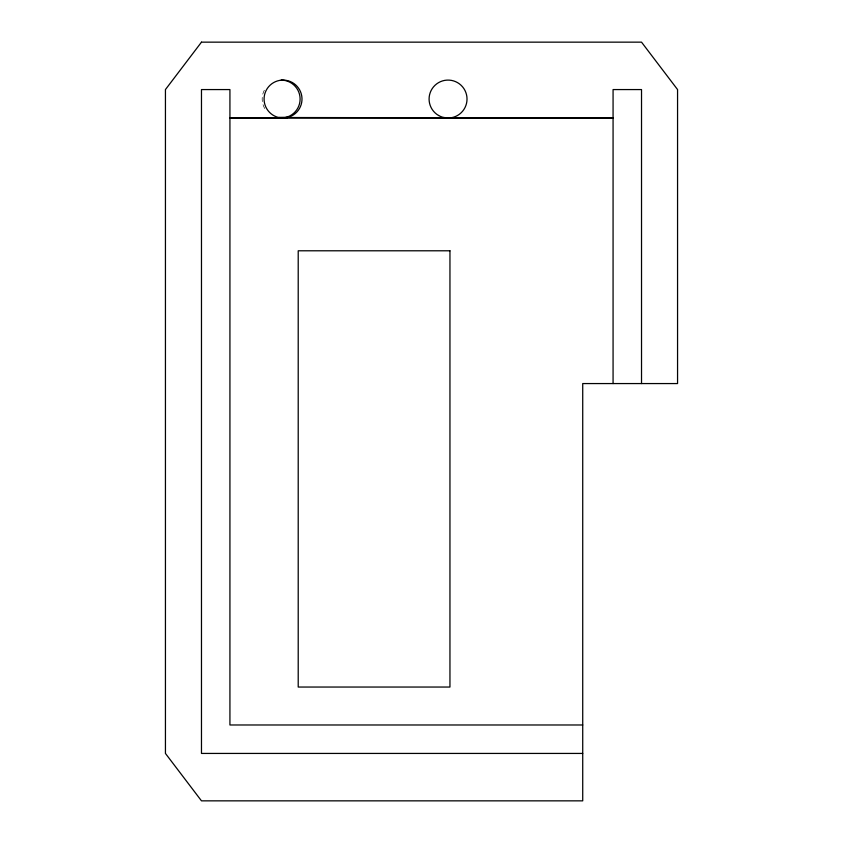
<?xml version="1.0" encoding="UTF-8"?>
<svg xmlns="http://www.w3.org/2000/svg" width="843" height="843" viewBox="0 0 843 843"><rect width="100%" height="100%" fill="white"/><g stroke="black" fill="none" stroke-linecap="round" stroke-linejoin="round"><path stroke-width="0.63" stroke-dasharray="4.21 3.16" d="M264.713 108.536A18.968 18.968 0 0 1 262.331 96.576M262.816 94.142A18.968 18.968 0 0 1 264.713 89.569"/><path stroke-width="1.26" d="M286.883 117.693L287.769 117.419A18.968 18.968 0 0 0 298.527 88.115A18.968 18.968 0 0 0 267.315 88.441A18.968 18.968 0 0 0 278.696 117.514L613.072 118.02L229.928 118.02L279.022 117.746M283.237 118.02L287.769 117.419L278.696 117.514L283.237 118.02L282.711 117.894M582.724 724.98L229.928 724.98L229.928 89.569L201.477 89.569L201.477 753.431L582.724 753.431M444.293 117.735L443.713 117.514L448.234 117.894M641.523 383.565L641.523 89.569L613.072 89.569L613.072 383.565M281.14 80.085A18.968 18.968 0 0 1 300.108 99.052A18.968 18.968 0 0 1 281.14 118.02M201.477 42.15L165.439 89.569L165.439 753.431L201.477 800.85L582.724 800.85L582.724 383.565L677.561 383.565L677.561 89.569L641.523 42.15L201.477 42.15M449.951 250.792L298.211 250.792L298.211 687.045L449.951 687.045L449.951 250.792M438.571 115.48A18.968 18.968 0 0 0 467.022 99.052A18.968 18.968 0 0 0 438.571 82.625A18.968 18.968 0 0 0 438.571 115.48"/></g></svg>
